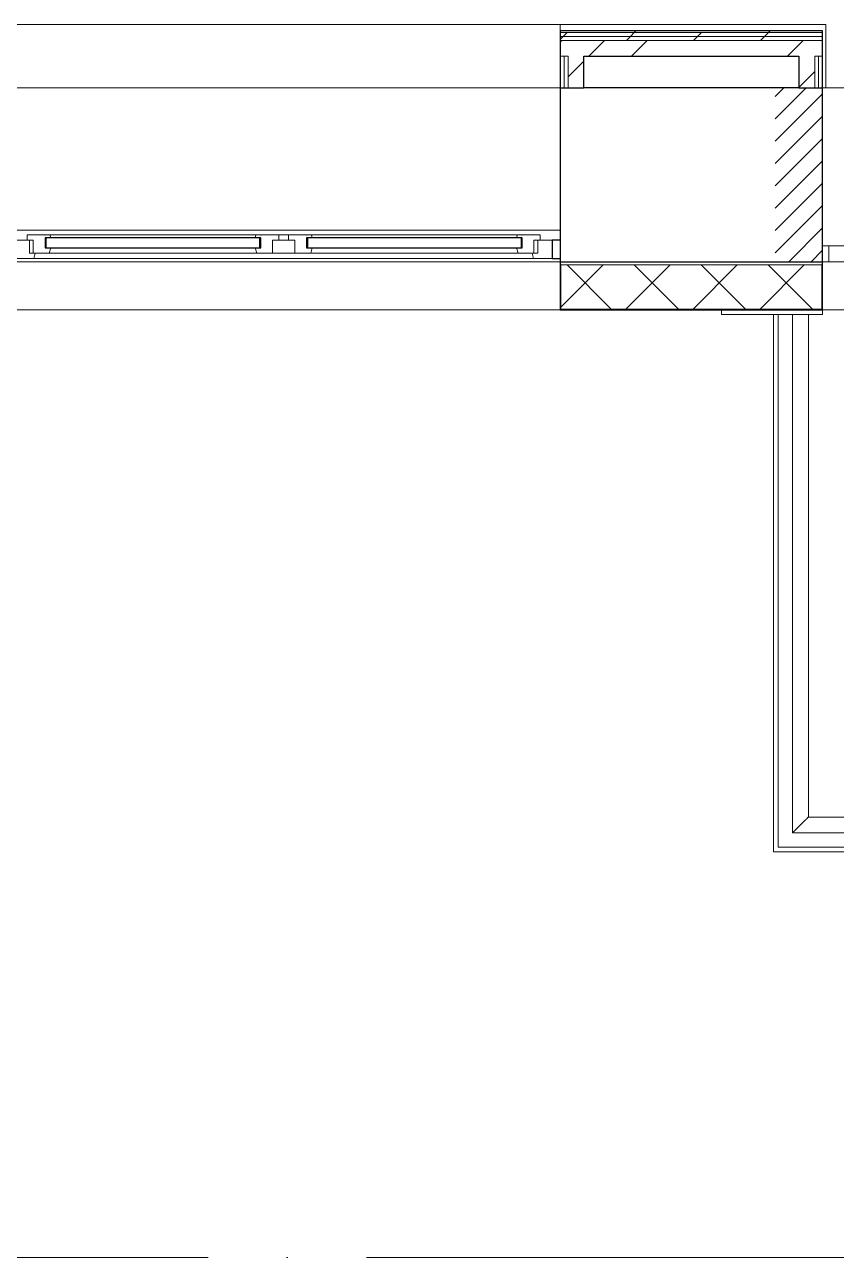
# Model space of a CAD drawing. Header units: millimetres. Extents: x -88595 to 880822, y -1054509 to -148035.
# Drawn here: x 159889 to 162457, y -250952 to -247052 of the extents above; entities that cross this region are included whole.
import ezdxf

# ---------------------------------------------------------------- set-up
doc = ezdxf.new("R2010")
doc.units = ezdxf.units.MM
doc.linetypes.add('ADSK_Линия сетки', pattern=[25, 20, -2.5, 0, -2.5])
doc.linetypes.add('ADSK_Штриховая_ш2 п1_5', pattern=[4.5, 3, -1.5])
for name, color, linetype, lineweight in [('_ Окна', 7, 'Continuous', 30), ('Двери', 7, 'Continuous', 9), ('Лестницы', 7, 'Continuous', 9), ('Оборудование', 7, 'Continuous', 18), ('Ограждение', 7, 'Continuous', 9), ('Окна', 7, 'Continuous', 9), ('Оси', 7, 'Continuous', 9), ('Стены внутренние', 7, 'Continuous', 18), ('Стены наружные', 7, 'Continuous', 18), ('Стены штриховка', 7, 'Continuous', 9)]:
    doc.layers.add(name, color=color, linetype=linetype, lineweight=lineweight)

# ---------------------------------------------------------------- blocks, each defined once
blk = doc.blocks.new('1 этаж')
at = {"layer": 'Двери', "lineweight": 18, "true_color": 0xff0000}
h = blk.add_hatch(dxfattribs=at)
h.set_pattern_fill('FP_2', color=1, angle=180, style=0, pattern_type=2)
h.set_pattern_definition([(225, (199517.71, 680787.605), (35.3553, -35.3553), [])])
h.paths.add_polyline_path([(198542.7, 680512.6), (198542.7, 681062.6), (198392.7, 681062.6), (198392.7, 680512.6), (198502.8, 680512.6)])
h.paths.add_polyline_path([(200296.7, 680512.6), (200392.7, 680512.6), (200392.7, 681062.6), (200242.7, 681062.6), (200242.7, 680512.6)])
at = {"layer": '_ Окна', "lineweight": 18}
for p, q in [((196081.7, 680597.6), (196025.7, 680597.6)), ((196025.7, 680597.6), (196025.7, 680580.6)), ((196082.7, 680596.6), (196081.7, 680597.6)), ((196083.7, 680597.6), (196082.7, 680596.6)), ((196098.3, 680597.6), (196083.7, 680597.6)), ((196100.7, 680588.6), (196098.3, 680597.6)), ((196750.1, 680597.6), (196747.7, 680588.6)), ((196764.7, 680597.6), (196750.1, 680597.6)), ((196765.7, 680596.6), (196764.7, 680597.6)), ((196766.7, 680597.6), (196765.7, 680596.6)), ((196822.7, 680597.6), (196766.7, 680597.6)), ((196822.7, 680580.6), (196822.7, 680597.6)), ((196908.7, 680597.6), (196852.7, 680597.6)), ((196852.7, 680597.6), (196852.7, 680580.6)), ((196909.7, 680596.6), (196908.7, 680597.6)), ((196910.7, 680597.6), (196909.7, 680596.6)), ((196925.3, 680597.6), (196910.7, 680597.6)), ((196927.7, 680588.6), (196925.3, 680597.6)), ((197577.1, 680597.6), (197574.7, 680588.6)), ((197591.7, 680597.6), (197577.1, 680597.6)), ((197592.7, 680596.6), (197591.7, 680597.6)), ((197593.7, 680597.6), (197592.7, 680596.6)), ((197649.7, 680597.6), (197593.7, 680597.6)), ((197649.7, 680580.6), (197649.7, 680597.6)), ((196025.7, 680580.6), (195987.7, 680580.6)), ((196025.7, 680580.6), (196045.7, 680580.6)), ((196033.7, 680539.6), (196033.7, 680580.6)), ((196045.7, 680580.6), (196045.7, 680539.6)), ((196082.7, 680556.6), (196082.7, 680588.6)), ((196082.7, 680588.6), (196100.7, 680588.6)), ((196100.7, 680556.6), (196082.7, 680556.6)), ((196096.2, 680539.6), (196100.7, 680556.6)), ((196747.7, 680588.6), (196765.7, 680588.6)), ((196765.7, 680556.6), (196747.7, 680556.6)), ((196747.7, 680556.6), (196752.3, 680539.6)), ((196765.7, 680588.6), (196765.7, 680556.6)), ((196802.7, 680539.6), (196802.7, 680580.6)), ((196802.7, 680580.6), (196822.7, 680580.6)), ((196852.7, 680580.6), (196872.7, 680580.6)), ((196872.7, 680580.6), (196872.7, 680539.6)), ((196909.7, 680556.6), (196909.7, 680588.6)), ((196909.7, 680588.6), (196927.7, 680588.6)), ((196927.7, 680556.6), (196909.7, 680556.6)), ((196923.2, 680539.6), (196927.7, 680556.6)), ((197574.7, 680588.6), (197592.7, 680588.6)), ((197592.7, 680556.6), (197574.7, 680556.6)), ((197574.7, 680556.6), (197579.3, 680539.6)), ((197592.7, 680588.6), (197592.7, 680556.6)), ((197629.7, 680539.6), (197629.7, 680580.6)), ((197629.7, 680580.6), (197649.7, 680580.6)), ((197641.7, 680580.6), (197641.7, 680539.6)), ((197687.7, 680580.6), (197649.7, 680580.6)), ((197687.7, 680522.6), (197687.7, 680580.6)), ((195987.7, 680522.6), (196047.2, 680522.6)), ((196045.7, 680539.6), (196033.7, 680539.6)), ((196045.7, 680539.6), (196096.2, 680539.6)), ((196047.2, 680522.6), (196051.7, 680539.6)), ((196752.3, 680539.6), (196802.7, 680539.6)), ((196872.7, 680539.6), (196923.2, 680539.6)), ((197579.3, 680539.6), (197629.7, 680539.6)), ((197623.7, 680539.6), (197628.3, 680522.6)), ((197628.3, 680522.6), (197687.7, 680522.6)), ((197641.7, 680539.6), (197629.7, 680539.6))]:
    blk.add_line(p, q, dxfattribs=at)
at = {"layer": '_ Окна'}
for p, q in [((196085.7, 680588.6), (196082.7, 680588.6)), ((196082.7, 680588.6), (196082.7, 680556.6)), ((196082.7, 680556.6), (196085.7, 680556.6)), ((196762.7, 680588.6), (196085.7, 680588.6)), ((196085.7, 680588.6), (196085.7, 680556.6)), ((196085.7, 680556.6), (196085.7, 680588.6)), ((196085.7, 680556.6), (196762.7, 680556.6)), ((196762.7, 680556.6), (196762.7, 680588.6)), ((196762.7, 680588.6), (196762.7, 680556.6)), ((196765.7, 680588.6), (196762.7, 680588.6)), ((196762.7, 680556.6), (196765.7, 680556.6)), ((196765.7, 680556.6), (196765.7, 680588.6)), ((196912.7, 680588.6), (196909.7, 680588.6)), ((196909.7, 680588.6), (196909.7, 680556.6)), ((196909.7, 680556.6), (196912.7, 680556.6)), ((197589.7, 680588.6), (196912.7, 680588.6)), ((196912.7, 680588.6), (196912.7, 680556.6)), ((196912.7, 680556.6), (196912.7, 680588.6)), ((196912.7, 680556.6), (197589.7, 680556.6)), ((197589.7, 680556.6), (197589.7, 680588.6)), ((197589.7, 680588.6), (197589.7, 680556.6)), ((197592.7, 680588.6), (197589.7, 680588.6)), ((197589.7, 680556.6), (197592.7, 680556.6)), ((197592.7, 680556.6), (197592.7, 680588.6)), ((197712.7, 680580.6), (197687.7, 680580.6)), ((197687.7, 680580.6), (197687.7, 680522.6)), ((197687.7, 680522.6), (197712.7, 680522.6))]:
    blk.add_line(p, q, dxfattribs=at)
at = {"layer": 'Двери', "linetype": 'ADSK_Штриховая_ш2 п1_5'}
for p, q in [((198542.7, 681062.6), (198392.7, 681062.6)), ((198542.7, 680512.6), (198542.7, 681062.6)), ((198392.7, 680512.6), (198542.7, 680512.6))]:
    blk.add_line(p, q, dxfattribs=at)
at = {"layer": 'Двери'}
for p, q in [((198542.7, 680562.6), (198542.7, 680512.6)), ((198562.7, 680562.6), (198542.7, 680562.6)), ((198562.7, 680512.6), (198562.7, 680562.6)), ((198634.7, 680562.6), (198562.7, 680562.6)), ((198562.7, 680562.6), (198562.7, 680512.6)), ((198542.7, 680512.6), (198562.7, 680512.6)), ((198562.7, 680512.6), (198609.7, 680512.6))]:
    blk.add_line(p, q, dxfattribs=at)
at = {"layer": 'Лестницы'}
for p, q in [((198402.7, 680345.6), (198402.7, 678660.6)), ((198402.7, 678660.6), (200932.7, 678660.6))]:
    blk.add_line(p, q, dxfattribs=at)
at = {"layer": 'Ограждение'}
for p, q in [((195127.7, 681262.6), (198552.7, 681262.6)), ((195962.7, 681262.6), (197712.7, 681262.6)), ((197712.7, 681262.6), (197712.7, 681242.6)), ((198552.7, 681262.6), (198552.7, 681062.6)), ((195962.7, 681062.6), (197712.7, 681062.6)), ((198542.7, 681062.6), (198552.7, 681062.6)), ((195962.7, 680612.6), (197712.7, 680612.6)), ((198447.7, 680345.6), (198447.7, 678705.6)), ((198497.7, 680345.6), (198447.7, 680345.6)), ((198497.7, 678755.6), (198497.7, 680345.6)), ((200932.7, 678755.6), (198497.7, 678755.6)), ((198447.7, 678705.6), (200932.7, 678705.6))]:
    blk.add_line(p, q, dxfattribs=at)
blk.add_open_spline([(198497.7, 678755.6), (198497.7, 678755.6), (198497.3, 678755.2), (198495.9, 678753.8), (198494.4, 678752.3), (198492.9, 678750.8), (198491.5, 678749.4), (198490, 678747.9), (198488, 678745.9), (198485.7, 678743.6), (198483.8, 678741.7), (198482.3, 678740.2), (198480.7, 678738.6), (198479.2, 678737.1), (198477.6, 678735.5), (198476, 678733.9), (198474.3, 678732.2), (198472.7, 678730.6), (198471.1, 678729), (198469.4, 678727.3), (198467.8, 678725.7), (198466.2, 678724.1), (198464.7, 678722.6), (198463.1, 678721), (198461.6, 678719.5), (198460.2, 678718.1), (198458.8, 678716.7), (198457, 678714.9), (198455.4, 678713.3), (198453.9, 678711.8), (198452.5, 678710.4), (198451, 678708.9), (198449.6, 678707.4), (198448.1, 678706), (198447.7, 678705.6), (198447.7, 678705.6)], degree=3, knots=[0, 0, 0, 0, 0.083333, 0.125, 0.166667, 0.208333, 0.229167, 0.25, 0.291667, 0.333333, 0.354167, 0.375, 0.395833, 0.416667, 0.4375, 0.458333, 0.479167, 0.5, 0.520833, 0.541667, 0.5625, 0.583333, 0.604167, 0.625, 0.645833, 0.666667, 0.6875, 0.708333, 0.75, 0.770833, 0.791667, 0.833333, 0.875, 0.916667, 1, 1, 1, 1], dxfattribs=at)
at = {"layer": 'Окна'}
for p, q in [((196083.7, 680597.6), (196081.7, 680597.6)), ((196750.1, 680597.6), (196098.3, 680597.6)), ((196766.7, 680597.6), (196764.7, 680597.6)), ((196822.7, 680597.6), (196852.7, 680597.6)), ((196910.7, 680597.6), (196908.7, 680597.6)), ((197577.1, 680597.6), (196925.3, 680597.6)), ((197593.7, 680597.6), (197591.7, 680597.6)), ((196852.7, 680580.6), (196822.7, 680580.6)), ((196047.2, 680522.6), (197628.3, 680522.6)), ((196096.2, 680539.6), (196752.3, 680539.6)), ((196872.7, 680539.6), (196802.7, 680539.6)), ((196923.2, 680539.6), (197579.3, 680539.6))]:
    blk.add_line(p, q, dxfattribs=at)
at = {"layer": 'Оси', "linetype": 'ADSK_Линия сетки', "ltscale": 100}
for p, q in [((247242.7, 681062.6), (175520.4, 681062.6)), ((221600.2, 677362.6), (175520.4, 677362.6))]:
    blk.add_line(p, q, dxfattribs=at)
at = {"layer": 'Стены внутренние', "lineweight": 30}
for p, q in [((197712.7, 681062.6), (197712.7, 680512.6)), ((198467.7, 681062.6), (197787.7, 681062.6)), ((198542.7, 680512.6), (198542.7, 681062.6)), ((197712.7, 680512.6), (198542.7, 680512.6)), ((197712.7, 680502.6), (197712.7, 680360.6)), ((198542.7, 680360.6), (198542.7, 680502.6)), ((197712.7, 680360.6), (198542.7, 680360.6))]:
    blk.add_line(p, q, dxfattribs=at)
at = {"layer": 'Стены внутренние'}
for p, q in [((198552.7, 681062.6), (200237.7, 681062.6)), ((197712.7, 680512.6), (195962.7, 680512.6)), ((197712.7, 680360.6), (195962.7, 680360.6)), ((198634.7, 680360.6), (198542.7, 680360.6))]:
    blk.add_line(p, q, dxfattribs=at)
at = {"layer": 'Стены внутренние', "linetype": 'Continuous', "lineweight": 9}
for p, q in [((197714.7, 680495.8), (197712.7, 680499.3)), ((197714.7, 680368.8), (197848.5, 680502.6)), ((197874.3, 680362.6), (197734.3, 680502.6)), ((197920.6, 680362.6), (198060.6, 680502.6)), ((198086.4, 680362.6), (197946.4, 680502.6)), ((198132.8, 680362.6), (198272.8, 680502.6)), ((198298.6, 680362.6), (198158.6, 680502.6)), ((198344.9, 680362.6), (198484.9, 680502.6)), ((198510.7, 680362.6), (198370.7, 680502.6)), ((197818.3, 680362.6), (197818.2, 680362.5))]:
    blk.add_line(p, q, dxfattribs=at)
at = {"layer": 'Стены наружные', "lineweight": 30}
for p, q in [((198542.7, 681242.6), (197712.7, 681242.6)), ((197712.7, 681242.6), (197712.7, 681062.6)), ((198542.7, 681062.6), (198542.7, 681242.6)), ((197787.7, 681162.6), (198467.7, 681162.6)), ((197787.7, 681062.6), (197787.7, 681162.6)), ((198467.7, 681162.6), (198467.7, 681062.6)), ((197712.7, 681062.6), (197787.7, 681062.6)), ((198467.7, 681062.6), (198542.7, 681062.6)), ((197712.7, 680512.6), (197712.7, 680502.6)), ((198542.7, 680502.6), (198542.7, 680512.6))]:
    blk.add_line(p, q, dxfattribs=at)
at = {"layer": 'Стены наружные', "linetype": 'Continuous', "lineweight": 9}
for p, q in [((197712.7, 681215.4), (197722.5, 681225.1)), ((197722.5, 681225.1), (197735, 681237.6)), ((197922.1, 681212.6), (197934.6, 681225.1)), ((197934.6, 681225.1), (197947.1, 681237.6)), ((197947.1, 681237.6), (197952.1, 681242.6)), ((198134.2, 681212.6), (198146.7, 681225.1)), ((198146.7, 681225.1), (198159.2, 681237.6)), ((198346.4, 681212.6), (198358.9, 681225.1)), ((198358.9, 681225.1), (198371.4, 681237.6)), ((198371.4, 681237.6), (198376.4, 681242.6)), ((197712.7, 681207.5), (197717.9, 681212.6)), ((197802.8, 681162.6), (197852.8, 681212.6)), ((197937.7, 681162.6), (197987.7, 681212.6)), ((198431.2, 681162.6), (198481.2, 681212.6)), ((197737.7, 681097.5), (197787.7, 681147.5)), ((198467.7, 681064.2), (198517.7, 681114.2))]:
    blk.add_line(p, q, dxfattribs=at)
at = {"layer": 'Стены наружные'}
for p, q in [((198222.7, 680360.6), (198222.7, 680345.6)), ((198542.7, 680345.6), (198542.7, 680360.6)), ((198447.7, 680345.6), (198222.7, 680345.6)), ((198387.7, 678645.6), (198387.7, 680345.6)), ((198402.7, 680345.6), (198402.7, 678660.6)), ((198542.7, 680345.6), (198497.7, 680345.6)), ((202432.7, 678645.6), (198387.7, 678645.6)), ((198402.7, 678660.6), (202432.7, 678660.6))]:
    blk.add_line(p, q, dxfattribs=at)
at = {"layer": 'Стены штриховка'}
for p, q in [((197712.7, 681237.6), (198542.7, 681237.6)), ((198542.7, 681225.1), (197712.7, 681225.1)), ((198542.7, 681212.6), (197712.7, 681212.6)), ((197737.7, 681162.6), (197712.7, 681162.6)), ((197725.2, 681062.6), (197725.2, 681162.6)), ((197737.7, 681062.6), (197737.7, 681162.6)), ((198517.7, 681062.6), (198517.7, 681162.6)), ((198542.7, 681162.6), (198517.7, 681162.6)), ((198530.2, 681062.6), (198530.2, 681162.6)), ((198542.7, 680502.6), (197712.7, 680502.6)), ((197714.7, 680362.6), (197714.7, 680502.6)), ((198540.7, 680502.6), (198540.7, 680362.6)), ((198540.7, 680362.6), (197714.7, 680362.6))]:
    blk.add_line(p, q, dxfattribs=at)

msp = doc.modelspace()

# ---------------------------------------------------------------- block references
at = {"layer": 'Оборудование', "color": 5, "true_color": 0x0000ff}
msp.add_blockref('1 этаж', (-36129.5, -928314.5), dxfattribs=at)

doc.saveas('drawing.dxf')
